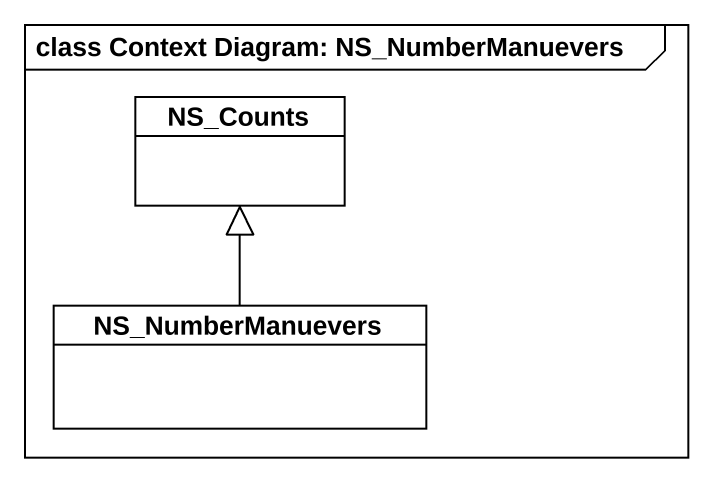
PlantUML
@startuml
mainframe class Context Diagram: NS_NumberManuevers
hide circle
hide empty members
class NS_Counts
class NS_NumberManuevers
NS_NumberManuevers -up-|> NS_Counts
@enduml
